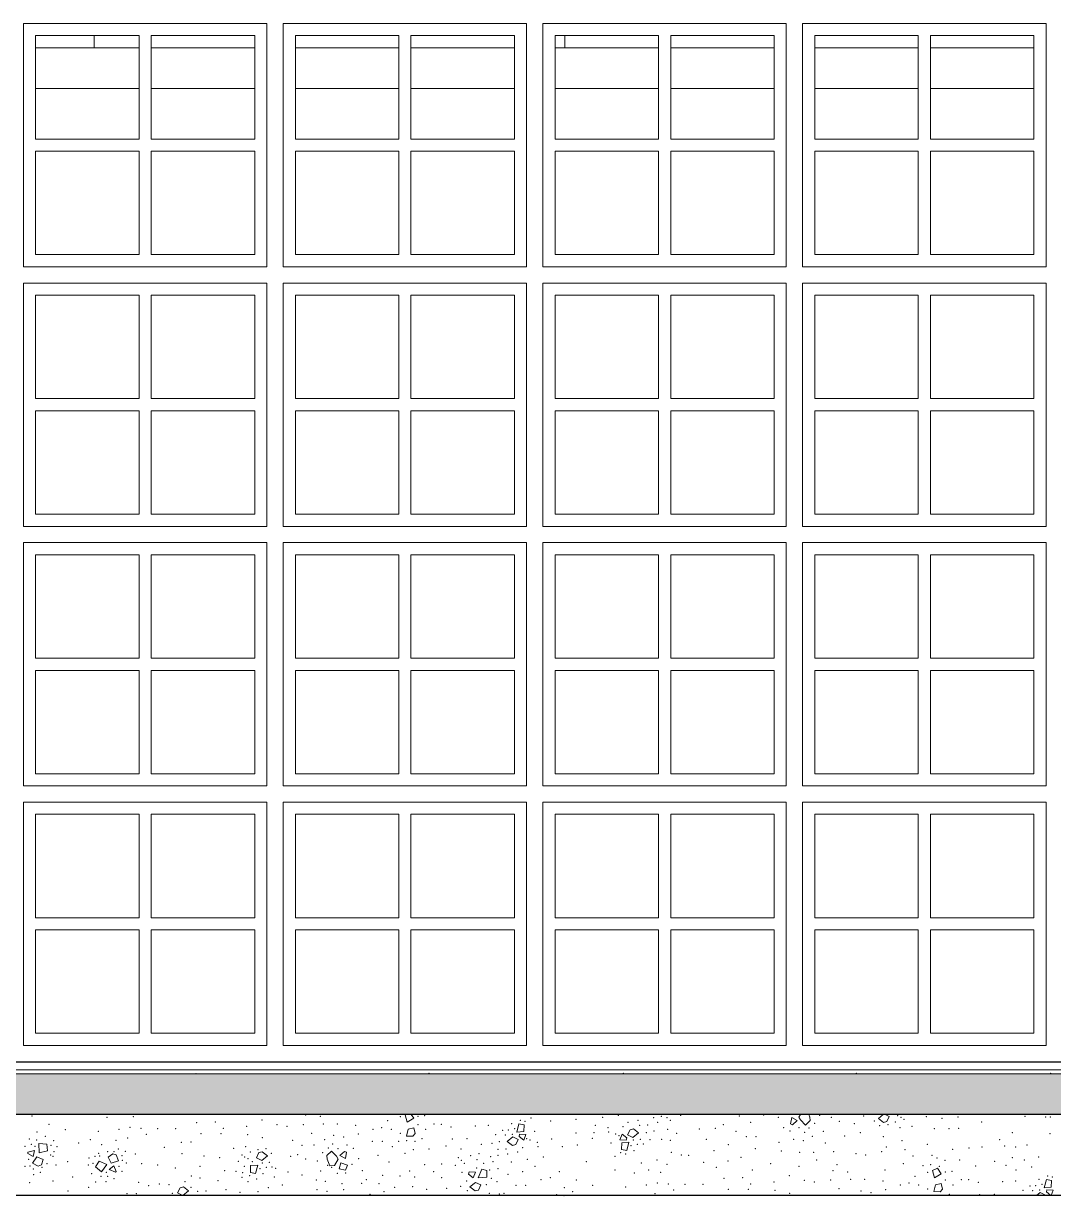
# Model space of a CAD drawing. Header units: metres. Extents: x -67.2 to -32.8, y -0.2 to 5.
# Drawn here: x -58.494 to -57.225, y -0.165 to 1.28 of the extents above; entities that cross this region are included whole.
import ezdxf

# ---------------------------------------------------------------- set-up
doc = ezdxf.new("R2010")
doc.units = ezdxf.units.M
doc.header["$MEASUREMENT"] = 0
for name, color, linetype, lineweight in [('Janelas Archicad_Caneta_No__241', 7, 'Continuous', 13), ('Janelas Archicad_Caneta_No__3', 7, 'Continuous', 25), ('Janelas Archicad_Caneta_No__43', 44, 'Continuous', 0), ('LAJES.EST_Caneta_No__241', 7, 'Continuous', 13), ('LAJES.EST_Caneta_No__3', 7, 'Continuous', 25)]:
    doc.layers.add(name, color=color, linetype=linetype, lineweight=lineweight)
for name, color, linetype, lineweight, true_color in [('Janelas Archicad_Caneta_No__9', 7, 'Continuous', 5, 0x020202), ('LAJES.EST_Caneta_No__95', 7, 'Continuous', 0, 0xaeaeae), ('LAJES.EST_Caneta_No__97', 7, 'Continuous', 5, 0x6b6b6b)]:
    doc.layers.add(name, color=color, linetype=linetype, lineweight=lineweight, true_color=true_color)
doc.layers.add('LAJES.EST', color=7, linetype='Continuous')

# ---------------------------------------------------------------- blocks, each defined once
blk = doc.blocks.new('*X1')
at = {"layer": 'LAJES.EST_Caneta_No__241', "color": 7, "linetype": 'Continuous', "lineweight": 13}
for p, q in [((-58.0225, -0.065), (-58.0238, -0.0656)), ((-58.0211, -0.0745), (-58.0238, -0.0656)), ((-58.013, -0.0696), (-58.0211, -0.0745)), ((-58.0162, -0.065), (-58.013, -0.0696)), ((-57.5487, -0.0767), (-57.5473, -0.0689)), ((-57.5473, -0.0689), (-57.5407, -0.0726)), ((-57.5367, -0.065), (-57.5386, -0.0683)), ((-57.5364, -0.0718), (-57.5386, -0.0683)), ((-57.5304, -0.0781), (-57.5364, -0.0718)), ((-57.525, -0.0683), (-57.5262, -0.065)), ((-57.525, -0.0683), (-57.5245, -0.0725)), ((-57.4346, -0.065), (-57.4406, -0.0699)), ((-57.4342, -0.0749), (-57.4406, -0.0699)), ((-57.4324, -0.065), (-57.4271, -0.0675)), ((-57.4271, -0.0675), (-57.4302, -0.0739)), ((-58.0201, -0.0831), (-58.0221, -0.0916)), ((-58.0201, -0.0831), (-58.0128, -0.0816)), ((-58.0128, -0.0816), (-58.0114, -0.0885)), ((-57.886, -0.0867), (-57.8835, -0.0764)), ((-57.8773, -0.0862), (-57.886, -0.0867)), ((-57.877, -0.0778), (-57.8835, -0.0764)), ((-57.877, -0.0778), (-57.8773, -0.0862)), ((-57.7497, -0.0902), (-57.7466, -0.0839)), ((-57.7466, -0.0839), (-57.7425, -0.0828)), ((-57.7425, -0.0828), (-57.7362, -0.0878)), ((-57.5462, -0.0777), (-57.5487, -0.0767)), ((-57.5407, -0.0726), (-57.5462, -0.0777)), ((-57.5245, -0.0725), (-57.5304, -0.0781)), ((-57.4302, -0.0739), (-57.4342, -0.0749)), ((-58.4746, -0.1124), (-58.4749, -0.101)), ((-58.4654, -0.1015), (-58.4749, -0.101)), ((-58.0141, -0.0918), (-58.0221, -0.0916)), ((-58.0114, -0.0885), (-58.0141, -0.0918)), ((-57.891, -0.0926), (-57.8979, -0.0982)), ((-57.8915, -0.1032), (-57.8979, -0.0982)), ((-57.891, -0.0926), (-57.8844, -0.0958)), ((-57.8844, -0.0958), (-57.8874, -0.1022)), ((-57.8834, -0.092), (-57.8828, -0.0894)), ((-57.8776, -0.0968), (-57.8834, -0.092)), ((-57.8828, -0.0894), (-57.8748, -0.0897)), ((-57.8748, -0.0897), (-57.8776, -0.0968)), ((-57.7593, -0.0963), (-57.7564, -0.0893)), ((-57.7513, -0.0967), (-57.7593, -0.0963)), ((-57.7571, -0.1082), (-57.7568, -0.0999)), ((-57.7568, -0.0999), (-57.7481, -0.0993)), ((-57.7564, -0.0893), (-57.7506, -0.094)), ((-57.7506, -0.094), (-57.7513, -0.0967)), ((-57.7481, -0.0993), (-57.7506, -0.1096)), ((-57.743, -0.0934), (-57.7497, -0.0902)), ((-57.743, -0.0934), (-57.7362, -0.0878)), ((-58.4886, -0.113), (-58.4885, -0.1117)), ((-58.4821, -0.1168), (-58.4886, -0.113)), ((-58.4885, -0.1117), (-58.4804, -0.1094)), ((-58.4804, -0.1094), (-58.4821, -0.1168)), ((-58.4644, -0.1098), (-58.4746, -0.1124)), ((-58.4654, -0.1015), (-58.4644, -0.1098)), ((-58.3897, -0.1176), (-58.3839, -0.1136)), ((-58.3839, -0.1136), (-58.3798, -0.1148)), ((-58.3798, -0.1148), (-58.3768, -0.1223)), ((-58.207, -0.1185), (-58.2039, -0.1121)), ((-58.2039, -0.1121), (-58.1998, -0.1111)), ((-58.1998, -0.1111), (-58.1935, -0.1161)), ((-58.1201, -0.1158), (-58.1143, -0.1102)), ((-58.1143, -0.1102), (-58.1082, -0.1165)), ((-58.104, -0.1156), (-58.0985, -0.1105)), ((-58.0985, -0.1105), (-58.096, -0.1116)), ((-58.096, -0.1116), (-58.0974, -0.1194)), ((-57.8874, -0.1022), (-57.8915, -0.1032)), ((-57.7571, -0.1082), (-57.7506, -0.1096)), ((-58.4775, -0.1171), (-58.4828, -0.1249)), ((-58.4758, -0.1289), (-58.4828, -0.1249)), ((-58.4775, -0.1171), (-58.4698, -0.1205)), ((-58.4719, -0.1272), (-58.4758, -0.1289)), ((-58.4698, -0.1205), (-58.4719, -0.1272)), ((-58.4051, -0.1295), (-58.4007, -0.1224)), ((-58.4051, -0.1295), (-58.398, -0.1359)), ((-58.4007, -0.1224), (-58.3911, -0.1269)), ((-58.3911, -0.1269), (-58.398, -0.1359)), ((-58.3859, -0.125), (-58.3897, -0.1176)), ((-58.3885, -0.1329), (-58.3825, -0.1282)), ((-58.3859, -0.125), (-58.3768, -0.1223)), ((-58.3825, -0.1282), (-58.3799, -0.1352)), ((-58.2144, -0.1365), (-58.2141, -0.1281)), ((-58.2141, -0.1281), (-58.2054, -0.1276)), ((-58.2054, -0.1276), (-58.2079, -0.1379)), ((-58.2003, -0.1217), (-58.207, -0.1185)), ((-58.2003, -0.1217), (-58.1935, -0.1161)), ((-58.1197, -0.12), (-58.1201, -0.1158)), ((-58.1197, -0.12), (-58.1167, -0.1283)), ((-58.1167, -0.1283), (-58.1107, -0.128)), ((-58.1107, -0.128), (-58.1061, -0.12)), ((-58.1082, -0.1165), (-58.1061, -0.12)), ((-58.1052, -0.1322), (-58.1031, -0.1245)), ((-58.0974, -0.1194), (-58.104, -0.1156)), ((-58.1031, -0.1245), (-58.0947, -0.1274)), ((-58.097, -0.1336), (-58.0947, -0.1274)), ((-58.3808, -0.1361), (-58.3885, -0.1329)), ((-58.3799, -0.1352), (-58.3808, -0.1361)), ((-58.2144, -0.1365), (-58.2079, -0.1379)), ((-58.097, -0.1336), (-58.1052, -0.1322)), ((-57.9455, -0.1385), (-57.9449, -0.1359)), ((-57.9397, -0.1433), (-57.9455, -0.1385)), ((-57.9449, -0.1359), (-57.9369, -0.1363)), ((-57.9369, -0.1363), (-57.9397, -0.1433)), ((-57.9336, -0.1432), (-57.9294, -0.1325)), ((-57.9232, -0.1423), (-57.9336, -0.1432)), ((-57.9229, -0.134), (-57.9294, -0.1325)), ((-57.9229, -0.134), (-57.9232, -0.1423)), ((-57.3679, -0.1314), (-57.374, -0.1342)), ((-57.3713, -0.1431), (-57.374, -0.1342)), ((-57.3632, -0.1382), (-57.3713, -0.1431)), ((-57.3679, -0.1314), (-57.3632, -0.1382)), ((-58.3042, -0.1617), (-58.3011, -0.1553)), ((-58.3011, -0.1553), (-58.297, -0.1543)), ((-58.297, -0.1543), (-58.2907, -0.1593)), ((-57.937, -0.1487), (-57.9438, -0.1543)), ((-57.9374, -0.1593), (-57.9438, -0.1543)), ((-57.9334, -0.1583), (-57.9374, -0.1593)), ((-57.937, -0.1487), (-57.9303, -0.1519)), ((-57.9303, -0.1519), (-57.9334, -0.1583)), ((-57.3703, -0.1517), (-57.3723, -0.1602)), ((-57.3703, -0.1517), (-57.363, -0.1502)), ((-57.3616, -0.1571), (-57.3643, -0.1604)), ((-57.363, -0.1502), (-57.3616, -0.1571)), ((-57.2362, -0.1553), (-57.2336, -0.145)), ((-57.2275, -0.1547), (-57.2362, -0.1553)), ((-57.2271, -0.1464), (-57.2336, -0.145)), ((-57.2336, -0.1606), (-57.2329, -0.158)), ((-57.2329, -0.158), (-57.225, -0.1583)), ((-57.225, -0.1583), (-57.2277, -0.165)), ((-57.2271, -0.1464), (-57.2275, -0.1547)), ((-58.2975, -0.1649), (-58.3042, -0.1617)), ((-58.2975, -0.1649), (-58.2907, -0.1593)), ((-57.3643, -0.1604), (-57.3723, -0.1602)), ((-57.2412, -0.1612), (-57.2459, -0.165)), ((-57.2412, -0.1612), (-57.2346, -0.1644)), ((-57.2346, -0.1644), (-57.2348, -0.165)), ((-57.2282, -0.165), (-57.2336, -0.1606))]:
    blk.add_line(p, q, dxfattribs=at)
for p in [(-58.4835, -0.067), (-58.3911, -0.0685), (-58.3587, -0.0678), (-58.2002, -0.072), (-58.1463, -0.0658), (-58.1281, -0.0672), (-58.0296, -0.0679), (-58.0077, -0.0675), (-57.9996, -0.0666), (-57.8819, -0.0721), (-57.8687, -0.0693), (-57.8132, -0.0709), (-57.7805, -0.0685), (-57.7609, -0.0659), (-57.7368, -0.0722), (-57.7175, -0.069), (-57.7082, -0.0673), (-57.7009, -0.0689), (-57.684, -0.0659), (-57.6117, -0.067), (-57.5821, -0.0656), (-57.5638, -0.0686), (-57.5129, -0.0659), (-57.4985, -0.0685), (-57.4587, -0.0669), (-57.4166, -0.0665), (-57.4125, -0.0685), (-57.4091, -0.071), (-57.3816, -0.0679), (-57.3623, -0.0696), (-57.3424, -0.0682), (-57.26, -0.0675), (-57.2344, -0.0683), (-57.2285, -0.068), (-58.4626, -0.0771), (-58.4423, -0.0839), (-58.4017, -0.086), (-58.3765, -0.0835), (-58.3627, -0.0808), (-58.3492, -0.0823), (-58.3287, -0.0825), (-58.3064, -0.0825), (-58.2808, -0.0752), (-58.2576, -0.0744), (-58.2477, -0.0821), (-58.219, -0.0797), (-58.1815, -0.0778), (-58.1693, -0.0796), (-58.1491, -0.0774), (-58.1245, -0.0766), (-58.1071, -0.0766), (-58.0847, -0.0783), (-58.0633, -0.0835), (-58.0526, -0.0811), (-58.0453, -0.0727), (-58.0409, -0.0834), (-58.0078, -0.0774), (-57.9984, -0.0834), (-57.9883, -0.0767), (-57.9792, -0.077), (-57.9672, -0.0803), (-57.9372, -0.0793), (-57.9211, -0.0784), (-57.9037, -0.0845), (-57.8964, -0.0841), (-57.8924, -0.0764), (-57.8887, -0.0825), (-57.8759, -0.0737), (-57.864, -0.0858), (-57.8444, -0.0732), (-57.7893, -0.0786), (-57.7739, -0.0811), (-57.773, -0.0866), (-57.7554, -0.08), (-57.7489, -0.0747), (-57.7346, -0.0784), (-57.725, -0.0782), (-57.7172, -0.0854), (-57.7124, -0.0746), (-57.7003, -0.0832), (-57.6971, -0.0724), (-57.661, -0.0828), (-57.6416, -0.0821), (-57.6315, -0.0775), (-57.6161, -0.0859), (-57.5981, -0.0749), (-57.5571, -0.0813), (-57.5494, -0.0856), (-57.5382, -0.0812), (-57.5262, -0.0819), (-57.5192, -0.0761), (-57.5086, -0.0857), (-57.4885, -0.0737), (-57.4704, -0.0763), (-57.4456, -0.0731), (-57.4391, -0.079), (-57.4288, -0.0776), (-57.4198, -0.0745), (-57.4138, -0.0811), (-57.3992, -0.0795), (-57.3715, -0.0827), (-57.3537, -0.0824), (-57.3418, -0.0823), (-57.3131, -0.0742), (-58.4869, -0.0954), (-58.4779, -0.0964), (-58.4772, -0.0868), (-58.4671, -0.0918), (-58.4569, -0.0975), (-58.426, -0.1001), (-58.4115, -0.0963), (-58.3798, -0.0971), (-58.3657, -0.094), (-58.3427, -0.0897), (-58.2993, -0.0992), (-58.2874, -0.0991), (-58.2751, -0.0888), (-58.2507, -0.0888), (-58.2177, -0.0899), (-58.1998, -0.0938), (-58.1624, -0.0969), (-58.1387, -0.0882), (-58.1228, -0.0961), (-58.1117, -0.0909), (-58.0996, -0.0928), (-58.0815, -0.089), (-58.064, -0.0981), (-58.0519, -0.098), (-58.0316, -0.0982), (-58.0298, -0.0882), (-58.0219, -0.0972), (-58.0117, -0.0982), (-58.0029, -0.0947), (-57.9656, -0.0952), (-57.9476, -0.0948), (-57.9168, -0.1007), (-57.912, -0.0899), (-57.9075, -0.0987), (-57.9004, -0.0903), (-57.8916, -0.0896), (-57.8739, -0.0948), (-57.8698, -0.0967), (-57.861, -0.0994), (-57.8431, -0.0952), (-57.813, -0.0879), (-57.7929, -0.0944), (-57.7909, -0.0875), (-57.7701, -0.1003), (-57.7643, -0.0893), (-57.7602, -0.0913), (-57.7425, -0.0964), (-57.7337, -0.0958), (-57.7265, -0.0873), (-57.722, -0.0961), (-57.7078, -0.0958), (-57.6971, -0.0969), (-57.6892, -0.0882), (-57.6525, -0.0958), (-57.6034, -0.0926), (-57.5913, -0.0925), (-57.5632, -0.0992), (-57.5451, -0.0955), (-57.533, -0.0973), (-57.5315, -0.0869), (-57.5219, -0.0921), (-57.506, -0.1001), (-57.4823, -0.0914), (-57.4628, -0.0875), (-57.4343, -0.0922), (-57.4116, -0.0972), (-57.2913, -0.0963), (-57.2754, -0.0874), (-57.2289, -0.0885), (-58.492, -0.1043), (-58.4844, -0.1018), (-58.4799, -0.1045), (-58.4607, -0.1149), (-58.4603, -0.103), (-58.4566, -0.111), (-58.4525, -0.1047), (-58.4015, -0.1128), (-58.3978, -0.1023), (-58.3901, -0.1108), (-58.3824, -0.1108), (-58.377, -0.1076), (-58.3687, -0.1103), (-58.3562, -0.1138), (-58.3206, -0.1057), (-58.2987, -0.1133), (-58.2349, -0.1066), (-58.2249, -0.115), (-58.2202, -0.1049), (-58.2143, -0.1115), (-58.2052, -0.1084), (-58.195, -0.107), (-58.1884, -0.1129), (-58.1562, -0.1146), (-58.1506, -0.1029), (-58.136, -0.1026), (-58.1255, -0.1121), (-58.1185, -0.1064), (-58.1132, -0.1014), (-58.1065, -0.1071), (-58.0953, -0.1027), (-58.0876, -0.1069), (-58.0393, -0.1047), (-58.0239, -0.1131), (-58.0137, -0.1085), (-57.9944, -0.1077), (-57.9735, -0.104), (-57.955, -0.1074), (-57.9325, -0.1133), (-57.9299, -0.1017), (-57.9092, -0.1154), (-57.9091, -0.1079), (-57.8994, -0.1076), (-57.8972, -0.1139), (-57.8852, -0.1113), (-57.8787, -0.1061), (-57.8601, -0.1049), (-57.83, -0.1048), (-57.8116, -0.1026), (-57.7582, -0.1123), (-57.7521, -0.1139), (-57.7454, -0.1035), (-57.7417, -0.1096), (-57.7376, -0.1019), (-57.7304, -0.1016), (-57.6955, -0.1118), (-57.6835, -0.1151), (-57.6745, -0.1154), (-57.6432, -0.1098), (-57.6255, -0.1023), (-57.5921, -0.107), (-57.56, -0.11), (-57.5376, -0.1117), (-57.5202, -0.1117), (-57.4956, -0.1109), (-57.4683, -0.1132), (-57.4562, -0.1151), (-57.4364, -0.1109), (-57.4307, -0.1052), (-57.4076, -0.1084), (-57.3802, -0.1018), (-57.3746, -0.1153), (-57.3489, -0.1081), (-57.3288, -0.1062), (-57.3127, -0.1051), (-57.2848, -0.1038), (-57.2714, -0.1052), (-57.2576, -0.1025), (-58.492, -0.1289), (-58.4875, -0.1202), (-58.4861, -0.1286), (-58.4652, -0.1255), (-58.4577, -0.1168), (-58.454, -0.1273), (-58.4395, -0.1233), (-58.4142, -0.1273), (-58.4131, -0.1189), (-58.4082, -0.1252), (-58.4059, -0.1166), (-58.4003, -0.1162), (-58.3761, -0.1289), (-58.3727, -0.116), (-58.372, -0.1215), (-58.3672, -0.125), (-58.3482, -0.1256), (-58.3287, -0.1272), (-58.2766, -0.129), (-58.2717, -0.1164), (-58.2524, -0.1181), (-58.2292, -0.1227), (-58.2218, -0.1291), (-58.2216, -0.1175), (-58.2175, -0.1195), (-58.212, -0.1234), (-58.1997, -0.1247), (-58.1909, -0.124), (-58.1877, -0.1298), (-58.1647, -0.1168), (-58.1462, -0.1198), (-58.1318, -0.1224), (-58.1193, -0.1279), (-58.0891, -0.1267), (-58.0809, -0.1197), (-58.0572, -0.1156), (-58.0436, -0.1236), (-57.9998, -0.1268), (-57.9788, -0.1262), (-57.9617, -0.1276), (-57.9582, -0.1181), (-57.9544, -0.1216), (-57.9508, -0.1252), (-57.9429, -0.1159), (-57.9352, -0.1207), (-57.9268, -0.1254), (-57.9185, -0.1172), (-57.9155, -0.1234), (-57.8928, -0.1237), (-57.8732, -0.1202), (-57.8636, -0.129), (-57.8536, -0.1175), (-57.8004, -0.1234), (-57.7653, -0.1167), (-57.7325, -0.1247), (-57.7134, -0.1211), (-57.7009, -0.1267), (-57.6558, -0.1239), (-57.6257, -0.1226), (-57.61, -0.1179), (-57.5731, -0.1256), (-57.5384, -0.1289), (-57.5166, -0.121), (-57.4914, -0.127), (-57.4097, -0.1256), (-57.3978, -0.1161), (-57.3857, -0.1282), (-57.3763, -0.127), (-57.3684, -0.1185), (-57.3654, -0.129), (-57.3583, -0.1216), (-57.3406, -0.1213), (-57.3206, -0.1284), (-57.2973, -0.1229), (-57.2834, -0.1279), (-57.2753, -0.1182), (-57.2607, -0.1213), (-57.2518, -0.1299), (-57.2429, -0.1176), (-58.482, -0.1324), (-58.4816, -0.1394), (-58.4734, -0.1363), (-58.4712, -0.1304), (-58.4336, -0.142), (-58.4099, -0.1381), (-58.3986, -0.1414), (-58.392, -0.1364), (-58.3901, -0.1412), (-58.3826, -0.1441), (-58.3728, -0.1351), (-58.307, -0.131), (-58.2872, -0.1408), (-58.2764, -0.1433), (-58.2461, -0.1343), (-58.232, -0.1352), (-58.2247, -0.1426), (-58.2241, -0.1369), (-58.2154, -0.1406), (-58.2027, -0.1318), (-58.199, -0.1379), (-58.1949, -0.1301), (-58.185, -0.1423), (-58.1833, -0.1313), (-58.1681, -0.1358), (-58.1509, -0.1395), (-58.128, -0.1346), (-58.1143, -0.1304), (-58.1074, -0.1375), (-58.0971, -0.1371), (-58.0765, -0.1345), (-58.0512, -0.14), (-58.03, -0.1408), (-58.0182, -0.1346), (-58.0118, -0.1423), (-57.9884, -0.1357), (-57.9787, -0.143), (-57.9537, -0.1364), (-57.9354, -0.1309), (-57.9194, -0.1336), (-57.9177, -0.1438), (-57.9092, -0.132), (-57.8969, -0.1389), (-57.8789, -0.1354), (-57.845, -0.1429), (-57.8337, -0.1356), (-57.765, -0.1335), (-57.7413, -0.1371), (-57.7235, -0.1333), (-57.7089, -0.1364), (-57.6401, -0.1301), (-57.631, -0.1438), (-57.6078, -0.143), (-57.5958, -0.1335), (-57.5504, -0.1406), (-57.4965, -0.1344), (-57.4783, -0.1358), (-57.4325, -0.1335), (-57.3955, -0.1413), (-57.3798, -0.1365), (-57.3579, -0.1361), (-57.3498, -0.1352), (-57.2709, -0.1335), (-57.2321, -0.1407), (-57.2261, -0.1423), (-58.4864, -0.1491), (-58.4576, -0.1472), (-58.4135, -0.1548), (-58.4052, -0.1484), (-58.3923, -0.1479), (-58.352, -0.1488), (-58.3398, -0.1528), (-58.3267, -0.1508), (-58.3146, -0.1515), (-58.2951, -0.1478), (-58.2875, -0.1547), (-58.2543, -0.1468), (-58.2446, -0.1579), (-58.2175, -0.1479), (-58.2067, -0.1447), (-58.1921, -0.1551), (-58.1749, -0.1519), (-58.1333, -0.1459), (-58.1324, -0.1579), (-58.122, -0.1475), (-58.1015, -0.1505), (-58.0994, -0.1578), (-58.0771, -0.1501), (-58.0714, -0.1453), (-58.0559, -0.1504), (-58.0367, -0.1549), (-58.0145, -0.154), (-57.9972, -0.1573), (-57.9727, -0.156), (-57.9553, -0.1538), (-57.9478, -0.147), (-57.9469, -0.1589), (-57.9237, -0.1516), (-57.9107, -0.148), (-57.887, -0.1524), (-57.8753, -0.1524), (-57.8562, -0.1453), (-57.8274, -0.1554), (-57.8128, -0.1457), (-57.7925, -0.1525), (-57.7519, -0.1546), (-57.7267, -0.1521), (-57.7129, -0.1494), (-57.6994, -0.1509), (-57.6929, -0.1583), (-57.6789, -0.1511), (-57.6566, -0.1511), (-57.6253, -0.1574), (-57.6009, -0.1574), (-57.5979, -0.1507), (-57.5692, -0.1483), (-57.5679, -0.1585), (-57.5317, -0.1464), (-57.5195, -0.1482), (-57.4993, -0.146), (-57.4889, -0.1567), (-57.4747, -0.1452), (-57.4573, -0.1452), (-57.4349, -0.1469), (-57.4316, -0.1576), (-57.4134, -0.1521), (-57.4028, -0.1497), (-57.3911, -0.152), (-57.38, -0.1568), (-57.358, -0.1459), (-57.3486, -0.152), (-57.3385, -0.1453), (-57.3294, -0.1456), (-57.3174, -0.1489), (-57.2874, -0.1478), (-57.2713, -0.147), (-57.2622, -0.1585), (-57.2539, -0.1531), (-57.2506, -0.1589), (-57.2466, -0.1527), (-57.2426, -0.145), (-57.2418, -0.1582), (-57.2389, -0.1511), (-58.439, -0.1594), (-58.3666, -0.1628), (-58.3548, -0.1628), (-58.3107, -0.1621), (-58.2792, -0.1598), (-58.2692, -0.1593), (-58.2274, -0.1612), (-58.2052, -0.1603), (-58.1859, -0.1648), (-58.12, -0.1596), (-58.067, -0.1633), (-58.0498, -0.1601), (-57.9199, -0.1621), (-57.9078, -0.1629), (-57.902, -0.1624), (-57.8371, -0.1639), (-57.8281, -0.165), (-57.8173, -0.1604), (-57.7617, -0.1649), (-57.7158, -0.1626), (-57.55, -0.1624), (-57.473, -0.1647), (-57.4619, -0.1595), (-57.4497, -0.1614), (-57.3531, -0.1633), (-57.3158, -0.1638), (-57.2978, -0.1634)]:
    blk.add_point(p, dxfattribs=at)

msp = doc.modelspace()

# ---------------------------------------------------------------- hatches: boundary and pattern name
at = {"layer": 'LAJES.EST_Caneta_No__95', "linetype": 'Continuous', "lineweight": 0, "true_color": 0xaeaeae}
msp.add_hatch(color=253, dxfattribs=at).paths.add_polyline_path([(-67.1581, -0.065), (-56.1851, -0.065), (-56.1851, -0.015), (-67.1581, -0.015)])

# ---------------------------------------------------------------- linework, layer by layer
at = {"layer": 'Janelas Archicad_Caneta_No__241', "color": 7, "linetype": 'Continuous', "lineweight": 13}
for p, q in [((-58.3515, 1.2), (-58.479, 1.2)), ((-58.209, 1.2), (-58.3365, 1.2)), ((-58.0315, 1.2), (-58.159, 1.2)), ((-57.889, 1.2), (-58.0165, 1.2)), ((-57.7115, 1.2), (-57.839, 1.2)), ((-57.569, 1.2), (-57.6965, 1.2)), ((-57.3915, 1.2), (-57.519, 1.2)), ((-57.249, 1.2), (-57.3765, 1.2))]:
    msp.add_line(p, q, dxfattribs=at)
at = {"layer": 'Janelas Archicad_Caneta_No__3', "color": 7, "linetype": 'Continuous', "lineweight": 25}
msp.add_line((-66.514, 0), (-56.574, 0), dxfattribs=at)
at = {"layer": 'Janelas Archicad_Caneta_No__43', "color": 44, "linetype": 'Continuous', "lineweight": 0}
for p, q in [((-58.194, 1.28), (-58.494, 1.28)), ((-58.494, 1.28), (-58.494, 0.98)), ((-58.194, 0.98), (-58.194, 1.28)), ((-57.874, 1.28), (-58.174, 1.28)), ((-58.174, 1.28), (-58.174, 0.98)), ((-57.874, 0.98), (-57.874, 1.28)), ((-57.554, 1.28), (-57.854, 1.28)), ((-57.854, 1.28), (-57.854, 0.98)), ((-57.554, 0.98), (-57.554, 1.28)), ((-57.234, 1.28), (-57.534, 1.28)), ((-57.534, 1.28), (-57.534, 0.98)), ((-57.234, 0.98), (-57.234, 1.28)), ((-58.479, 1.1375), (-58.479, 1.265)), ((-58.479, 1.265), (-58.3515, 1.265)), ((-58.3515, 1.265), (-58.3515, 1.1375)), ((-58.3365, 1.1375), (-58.3365, 1.265)), ((-58.3365, 1.265), (-58.209, 1.265)), ((-58.209, 1.265), (-58.209, 1.1375)), ((-58.159, 1.1375), (-58.159, 1.265)), ((-58.159, 1.265), (-58.0315, 1.265)), ((-58.0315, 1.265), (-58.0315, 1.1375)), ((-58.0165, 1.1375), (-58.0165, 1.265)), ((-58.0165, 1.265), (-57.889, 1.265)), ((-57.889, 1.265), (-57.889, 1.1375)), ((-57.839, 1.1375), (-57.839, 1.265)), ((-57.839, 1.265), (-57.7115, 1.265)), ((-57.7115, 1.265), (-57.7115, 1.1375)), ((-57.6965, 1.1375), (-57.6965, 1.265)), ((-57.6965, 1.265), (-57.569, 1.265)), ((-57.569, 1.265), (-57.569, 1.1375)), ((-57.519, 1.1375), (-57.519, 1.265)), ((-57.519, 1.265), (-57.3915, 1.265)), ((-57.3915, 1.265), (-57.3915, 1.1375)), ((-57.3765, 1.1375), (-57.3765, 1.265)), ((-57.3765, 1.265), (-57.249, 1.265)), ((-57.249, 1.265), (-57.249, 1.1375)), ((-58.3515, 1.1375), (-58.479, 1.1375)), ((-58.209, 1.1375), (-58.3365, 1.1375)), ((-58.0315, 1.1375), (-58.159, 1.1375)), ((-57.889, 1.1375), (-58.0165, 1.1375)), ((-57.7115, 1.1375), (-57.839, 1.1375)), ((-57.569, 1.1375), (-57.6965, 1.1375)), ((-57.3915, 1.1375), (-57.519, 1.1375)), ((-57.249, 1.1375), (-57.3765, 1.1375)), ((-58.479, 0.995), (-58.479, 1.1225)), ((-58.479, 1.1225), (-58.3515, 1.1225)), ((-58.3515, 1.1225), (-58.3515, 0.995)), ((-58.3365, 0.995), (-58.3365, 1.1225)), ((-58.3365, 1.1225), (-58.209, 1.1225)), ((-58.209, 1.1225), (-58.209, 0.995)), ((-58.159, 0.995), (-58.159, 1.1225)), ((-58.159, 1.1225), (-58.0315, 1.1225)), ((-58.0315, 1.1225), (-58.0315, 0.995)), ((-58.0165, 0.995), (-58.0165, 1.1225)), ((-58.0165, 1.1225), (-57.889, 1.1225)), ((-57.889, 1.1225), (-57.889, 0.995)), ((-57.839, 0.995), (-57.839, 1.1225)), ((-57.839, 1.1225), (-57.7115, 1.1225)), ((-57.7115, 1.1225), (-57.7115, 0.995)), ((-57.6965, 0.995), (-57.6965, 1.1225)), ((-57.6965, 1.1225), (-57.569, 1.1225)), ((-57.569, 1.1225), (-57.569, 0.995)), ((-57.519, 0.995), (-57.519, 1.1225)), ((-57.519, 1.1225), (-57.3915, 1.1225)), ((-57.3915, 1.1225), (-57.3915, 0.995)), ((-57.3765, 0.995), (-57.3765, 1.1225)), ((-57.3765, 1.1225), (-57.249, 1.1225)), ((-57.249, 1.1225), (-57.249, 0.995)), ((-58.3515, 0.995), (-58.479, 0.995)), ((-58.209, 0.995), (-58.3365, 0.995)), ((-58.0315, 0.995), (-58.159, 0.995)), ((-57.889, 0.995), (-58.0165, 0.995)), ((-57.7115, 0.995), (-57.839, 0.995)), ((-57.569, 0.995), (-57.6965, 0.995)), ((-57.3915, 0.995), (-57.519, 0.995)), ((-57.249, 0.995), (-57.3765, 0.995)), ((-58.494, 0.98), (-58.194, 0.98)), ((-58.174, 0.98), (-57.874, 0.98)), ((-57.854, 0.98), (-57.554, 0.98)), ((-57.534, 0.98), (-57.234, 0.98)), ((-58.194, 0.96), (-58.494, 0.96)), ((-58.494, 0.96), (-58.494, 0.66)), ((-58.194, 0.66), (-58.194, 0.96)), ((-57.874, 0.96), (-58.174, 0.96)), ((-58.174, 0.96), (-58.174, 0.66)), ((-57.874, 0.66), (-57.874, 0.96)), ((-57.554, 0.96), (-57.854, 0.96)), ((-57.854, 0.96), (-57.854, 0.66)), ((-57.554, 0.66), (-57.554, 0.96)), ((-57.234, 0.96), (-57.534, 0.96)), ((-57.534, 0.96), (-57.534, 0.66)), ((-57.234, 0.66), (-57.234, 0.96)), ((-58.479, 0.8175), (-58.479, 0.945)), ((-58.479, 0.945), (-58.3515, 0.945)), ((-58.3515, 0.945), (-58.3515, 0.8175)), ((-58.3365, 0.8175), (-58.3365, 0.945)), ((-58.3365, 0.945), (-58.209, 0.945)), ((-58.209, 0.945), (-58.209, 0.8175)), ((-58.159, 0.8175), (-58.159, 0.945)), ((-58.159, 0.945), (-58.0315, 0.945)), ((-58.0315, 0.945), (-58.0315, 0.8175)), ((-58.0165, 0.8175), (-58.0165, 0.945)), ((-58.0165, 0.945), (-57.889, 0.945)), ((-57.889, 0.945), (-57.889, 0.8175)), ((-57.839, 0.8175), (-57.839, 0.945)), ((-57.839, 0.945), (-57.7115, 0.945)), ((-57.7115, 0.945), (-57.7115, 0.8175)), ((-57.6965, 0.8175), (-57.6965, 0.945)), ((-57.6965, 0.945), (-57.569, 0.945)), ((-57.569, 0.945), (-57.569, 0.8175)), ((-57.519, 0.8175), (-57.519, 0.945)), ((-57.519, 0.945), (-57.3915, 0.945)), ((-57.3915, 0.945), (-57.3915, 0.8175)), ((-57.3765, 0.8175), (-57.3765, 0.945)), ((-57.3765, 0.945), (-57.249, 0.945)), ((-57.249, 0.945), (-57.249, 0.8175)), ((-58.3515, 0.8175), (-58.479, 0.8175)), ((-58.209, 0.8175), (-58.3365, 0.8175)), ((-58.0315, 0.8175), (-58.159, 0.8175)), ((-57.889, 0.8175), (-58.0165, 0.8175)), ((-57.7115, 0.8175), (-57.839, 0.8175)), ((-57.569, 0.8175), (-57.6965, 0.8175)), ((-57.3915, 0.8175), (-57.519, 0.8175)), ((-57.249, 0.8175), (-57.3765, 0.8175)), ((-58.479, 0.675), (-58.479, 0.8025)), ((-58.479, 0.8025), (-58.3515, 0.8025)), ((-58.3515, 0.8025), (-58.3515, 0.675)), ((-58.3365, 0.675), (-58.3365, 0.8025)), ((-58.3365, 0.8025), (-58.209, 0.8025)), ((-58.209, 0.8025), (-58.209, 0.675)), ((-58.159, 0.675), (-58.159, 0.8025)), ((-58.159, 0.8025), (-58.0315, 0.8025)), ((-58.0315, 0.8025), (-58.0315, 0.675)), ((-58.0165, 0.675), (-58.0165, 0.8025)), ((-58.0165, 0.8025), (-57.889, 0.8025)), ((-57.889, 0.8025), (-57.889, 0.675)), ((-57.839, 0.675), (-57.839, 0.8025)), ((-57.839, 0.8025), (-57.7115, 0.8025)), ((-57.7115, 0.8025), (-57.7115, 0.675)), ((-57.6965, 0.675), (-57.6965, 0.8025)), ((-57.6965, 0.8025), (-57.569, 0.8025)), ((-57.569, 0.8025), (-57.569, 0.675)), ((-57.519, 0.675), (-57.519, 0.8025)), ((-57.519, 0.8025), (-57.3915, 0.8025)), ((-57.3915, 0.8025), (-57.3915, 0.675)), ((-57.3765, 0.675), (-57.3765, 0.8025)), ((-57.3765, 0.8025), (-57.249, 0.8025)), ((-57.249, 0.8025), (-57.249, 0.675)), ((-58.3515, 0.675), (-58.479, 0.675)), ((-58.209, 0.675), (-58.3365, 0.675)), ((-58.0315, 0.675), (-58.159, 0.675)), ((-57.889, 0.675), (-58.0165, 0.675)), ((-57.7115, 0.675), (-57.839, 0.675)), ((-57.569, 0.675), (-57.6965, 0.675)), ((-57.3915, 0.675), (-57.519, 0.675)), ((-57.249, 0.675), (-57.3765, 0.675)), ((-58.494, 0.66), (-58.194, 0.66)), ((-58.174, 0.66), (-57.874, 0.66)), ((-57.854, 0.66), (-57.554, 0.66)), ((-57.534, 0.66), (-57.234, 0.66)), ((-58.194, 0.64), (-58.494, 0.64)), ((-58.494, 0.64), (-58.494, 0.34)), ((-58.194, 0.34), (-58.194, 0.64)), ((-57.874, 0.64), (-58.174, 0.64)), ((-58.174, 0.64), (-58.174, 0.34)), ((-57.874, 0.34), (-57.874, 0.64)), ((-57.554, 0.64), (-57.854, 0.64)), ((-57.854, 0.64), (-57.854, 0.34)), ((-57.554, 0.34), (-57.554, 0.64)), ((-57.234, 0.64), (-57.534, 0.64)), ((-57.534, 0.64), (-57.534, 0.34)), ((-57.234, 0.34), (-57.234, 0.64)), ((-58.479, 0.4975), (-58.479, 0.625)), ((-58.479, 0.625), (-58.3515, 0.625)), ((-58.3515, 0.625), (-58.3515, 0.4975)), ((-58.3365, 0.4975), (-58.3365, 0.625)), ((-58.3365, 0.625), (-58.209, 0.625)), ((-58.209, 0.625), (-58.209, 0.4975)), ((-58.159, 0.4975), (-58.159, 0.625)), ((-58.159, 0.625), (-58.0315, 0.625)), ((-58.0315, 0.625), (-58.0315, 0.4975)), ((-58.0165, 0.4975), (-58.0165, 0.625)), ((-58.0165, 0.625), (-57.889, 0.625)), ((-57.889, 0.625), (-57.889, 0.4975)), ((-57.839, 0.4975), (-57.839, 0.625)), ((-57.839, 0.625), (-57.7115, 0.625)), ((-57.7115, 0.625), (-57.7115, 0.4975)), ((-57.6965, 0.4975), (-57.6965, 0.625)), ((-57.6965, 0.625), (-57.569, 0.625)), ((-57.569, 0.625), (-57.569, 0.4975)), ((-57.519, 0.4975), (-57.519, 0.625)), ((-57.519, 0.625), (-57.3915, 0.625)), ((-57.3915, 0.625), (-57.3915, 0.4975)), ((-57.3765, 0.4975), (-57.3765, 0.625)), ((-57.3765, 0.625), (-57.249, 0.625)), ((-57.249, 0.625), (-57.249, 0.4975)), ((-58.3515, 0.4975), (-58.479, 0.4975)), ((-58.209, 0.4975), (-58.3365, 0.4975)), ((-58.0315, 0.4975), (-58.159, 0.4975)), ((-57.889, 0.4975), (-58.0165, 0.4975)), ((-57.7115, 0.4975), (-57.839, 0.4975)), ((-57.569, 0.4975), (-57.6965, 0.4975)), ((-57.3915, 0.4975), (-57.519, 0.4975)), ((-57.249, 0.4975), (-57.3765, 0.4975)), ((-58.479, 0.355), (-58.479, 0.4825)), ((-58.479, 0.4825), (-58.3515, 0.4825)), ((-58.3515, 0.4825), (-58.3515, 0.355)), ((-58.3365, 0.355), (-58.3365, 0.4825)), ((-58.3365, 0.4825), (-58.209, 0.4825)), ((-58.209, 0.4825), (-58.209, 0.355)), ((-58.159, 0.355), (-58.159, 0.4825)), ((-58.159, 0.4825), (-58.0315, 0.4825)), ((-58.0315, 0.4825), (-58.0315, 0.355)), ((-58.0165, 0.355), (-58.0165, 0.4825)), ((-58.0165, 0.4825), (-57.889, 0.4825)), ((-57.889, 0.4825), (-57.889, 0.355)), ((-57.839, 0.355), (-57.839, 0.4825)), ((-57.839, 0.4825), (-57.7115, 0.4825)), ((-57.7115, 0.4825), (-57.7115, 0.355)), ((-57.6965, 0.355), (-57.6965, 0.4825)), ((-57.6965, 0.4825), (-57.569, 0.4825)), ((-57.569, 0.4825), (-57.569, 0.355)), ((-57.519, 0.355), (-57.519, 0.4825)), ((-57.519, 0.4825), (-57.3915, 0.4825)), ((-57.3915, 0.4825), (-57.3915, 0.355)), ((-57.3765, 0.355), (-57.3765, 0.4825)), ((-57.3765, 0.4825), (-57.249, 0.4825)), ((-57.249, 0.4825), (-57.249, 0.355)), ((-58.3515, 0.355), (-58.479, 0.355)), ((-58.209, 0.355), (-58.3365, 0.355)), ((-58.0315, 0.355), (-58.159, 0.355)), ((-57.889, 0.355), (-58.0165, 0.355)), ((-57.7115, 0.355), (-57.839, 0.355)), ((-57.569, 0.355), (-57.6965, 0.355)), ((-57.3915, 0.355), (-57.519, 0.355)), ((-57.249, 0.355), (-57.3765, 0.355)), ((-58.494, 0.34), (-58.194, 0.34)), ((-58.174, 0.34), (-57.874, 0.34)), ((-57.854, 0.34), (-57.554, 0.34)), ((-57.534, 0.34), (-57.234, 0.34)), ((-58.194, 0.32), (-58.494, 0.32)), ((-58.494, 0.32), (-58.494, 0.02)), ((-58.194, 0.02), (-58.194, 0.32)), ((-57.874, 0.32), (-58.174, 0.32)), ((-58.174, 0.32), (-58.174, 0.02)), ((-57.874, 0.02), (-57.874, 0.32)), ((-57.554, 0.32), (-57.854, 0.32)), ((-57.854, 0.32), (-57.854, 0.02)), ((-57.554, 0.02), (-57.554, 0.32)), ((-57.234, 0.32), (-57.534, 0.32)), ((-57.534, 0.32), (-57.534, 0.02)), ((-57.234, 0.02), (-57.234, 0.32)), ((-58.479, 0.1775), (-58.479, 0.305)), ((-58.479, 0.305), (-58.3515, 0.305)), ((-58.3515, 0.305), (-58.3515, 0.1775)), ((-58.3365, 0.1775), (-58.3365, 0.305)), ((-58.3365, 0.305), (-58.209, 0.305)), ((-58.209, 0.305), (-58.209, 0.1775)), ((-58.159, 0.1775), (-58.159, 0.305)), ((-58.159, 0.305), (-58.0315, 0.305)), ((-58.0315, 0.305), (-58.0315, 0.1775)), ((-58.0165, 0.1775), (-58.0165, 0.305)), ((-58.0165, 0.305), (-57.889, 0.305)), ((-57.889, 0.305), (-57.889, 0.1775)), ((-57.839, 0.1775), (-57.839, 0.305)), ((-57.839, 0.305), (-57.7115, 0.305)), ((-57.7115, 0.305), (-57.7115, 0.1775)), ((-57.6965, 0.1775), (-57.6965, 0.305)), ((-57.6965, 0.305), (-57.569, 0.305)), ((-57.569, 0.305), (-57.569, 0.1775)), ((-57.519, 0.1775), (-57.519, 0.305)), ((-57.519, 0.305), (-57.3915, 0.305)), ((-57.3915, 0.305), (-57.3915, 0.1775)), ((-57.3765, 0.1775), (-57.3765, 0.305)), ((-57.3765, 0.305), (-57.249, 0.305)), ((-57.249, 0.305), (-57.249, 0.1775)), ((-58.3515, 0.1775), (-58.479, 0.1775)), ((-58.209, 0.1775), (-58.3365, 0.1775)), ((-58.0315, 0.1775), (-58.159, 0.1775)), ((-57.889, 0.1775), (-58.0165, 0.1775)), ((-57.7115, 0.1775), (-57.839, 0.1775)), ((-57.569, 0.1775), (-57.6965, 0.1775)), ((-57.3915, 0.1775), (-57.519, 0.1775)), ((-57.249, 0.1775), (-57.3765, 0.1775)), ((-58.479, 0.035), (-58.479, 0.1625)), ((-58.479, 0.1625), (-58.3515, 0.1625)), ((-58.3515, 0.1625), (-58.3515, 0.035)), ((-58.3365, 0.035), (-58.3365, 0.1625)), ((-58.3365, 0.1625), (-58.209, 0.1625)), ((-58.209, 0.1625), (-58.209, 0.035)), ((-58.159, 0.035), (-58.159, 0.1625)), ((-58.159, 0.1625), (-58.0315, 0.1625)), ((-58.0315, 0.1625), (-58.0315, 0.035)), ((-58.0165, 0.035), (-58.0165, 0.1625)), ((-58.0165, 0.1625), (-57.889, 0.1625)), ((-57.889, 0.1625), (-57.889, 0.035)), ((-57.839, 0.035), (-57.839, 0.1625)), ((-57.839, 0.1625), (-57.7115, 0.1625)), ((-57.7115, 0.1625), (-57.7115, 0.035)), ((-57.6965, 0.035), (-57.6965, 0.1625)), ((-57.6965, 0.1625), (-57.569, 0.1625)), ((-57.569, 0.1625), (-57.569, 0.035)), ((-57.519, 0.035), (-57.519, 0.1625)), ((-57.519, 0.1625), (-57.3915, 0.1625)), ((-57.3915, 0.1625), (-57.3915, 0.035)), ((-57.3765, 0.035), (-57.3765, 0.1625)), ((-57.3765, 0.1625), (-57.249, 0.1625)), ((-57.249, 0.1625), (-57.249, 0.035)), ((-58.3515, 0.035), (-58.479, 0.035)), ((-58.209, 0.035), (-58.3365, 0.035)), ((-58.0315, 0.035), (-58.159, 0.035)), ((-57.889, 0.035), (-58.0165, 0.035)), ((-57.7115, 0.035), (-57.839, 0.035)), ((-57.569, 0.035), (-57.6965, 0.035)), ((-57.3915, 0.035), (-57.519, 0.035)), ((-57.249, 0.035), (-57.3765, 0.035)), ((-58.494, 0.02), (-58.194, 0.02)), ((-58.174, 0.02), (-57.874, 0.02)), ((-57.854, 0.02), (-57.554, 0.02)), ((-57.534, 0.02), (-57.234, 0.02))]:
    msp.add_line(p, q, dxfattribs=at)
at = {"layer": 'Janelas Archicad_Caneta_No__9', "color": 18, "linetype": 'Continuous', "lineweight": 5, "true_color": 0x020202}
for p, q in [((-58.4069, 1.25), (-58.4069, 1.265)), ((-57.8269, 1.265), (-57.8269, 1.25)), ((-58.479, 1.25), (-58.4069, 1.25)), ((-58.3515, 1.25), (-58.4069, 1.25)), ((-58.209, 1.25), (-58.3365, 1.25)), ((-58.0315, 1.25), (-58.159, 1.25)), ((-57.889, 1.25), (-58.0165, 1.25)), ((-57.8269, 1.25), (-57.839, 1.25)), ((-57.8269, 1.25), (-57.7115, 1.25)), ((-57.6965, 1.25), (-57.569, 1.25)), ((-57.519, 1.25), (-57.3915, 1.25)), ((-57.3765, 1.25), (-57.249, 1.25))]:
    msp.add_line(p, q, dxfattribs=at)
at = {"layer": 'LAJES.EST_Caneta_No__241', "color": 7, "linetype": 'Continuous', "lineweight": 13}
for p, q in [((-56.1851, -0.01), (-66.514, -0.01)), ((-56.1851, -0.015), (-67.1581, -0.015))]:
    msp.add_line(p, q, dxfattribs=at)
at = {"layer": 'LAJES.EST_Caneta_No__3', "color": 7, "linetype": 'Continuous', "lineweight": 25}
for p, q in [((-56.1851, -0.065), (-67.1581, -0.065)), ((-56.1851, -0.165), (-67.1581, -0.165))]:
    msp.add_line(p, q, dxfattribs=at)
at = {"layer": 'LAJES.EST_Caneta_No__97', "color": 251, "linetype": 'Continuous', "lineweight": 5, "true_color": 0x6b6b6b}
for p in [(-57.9944, -0.0144), (-57.4677, -0.0142), (-57.2282, -0.0143), (-58.2816, -0.0146), (-57.7549, -0.0145)]:
    msp.add_point(p, dxfattribs=at)

# ---------------------------------------------------------------- block references
at = {"layer": 'LAJES.EST', "lineweight": 0}
msp.add_blockref('*X1', (0, 0), dxfattribs=at)

doc.saveas('drawing.dxf')
